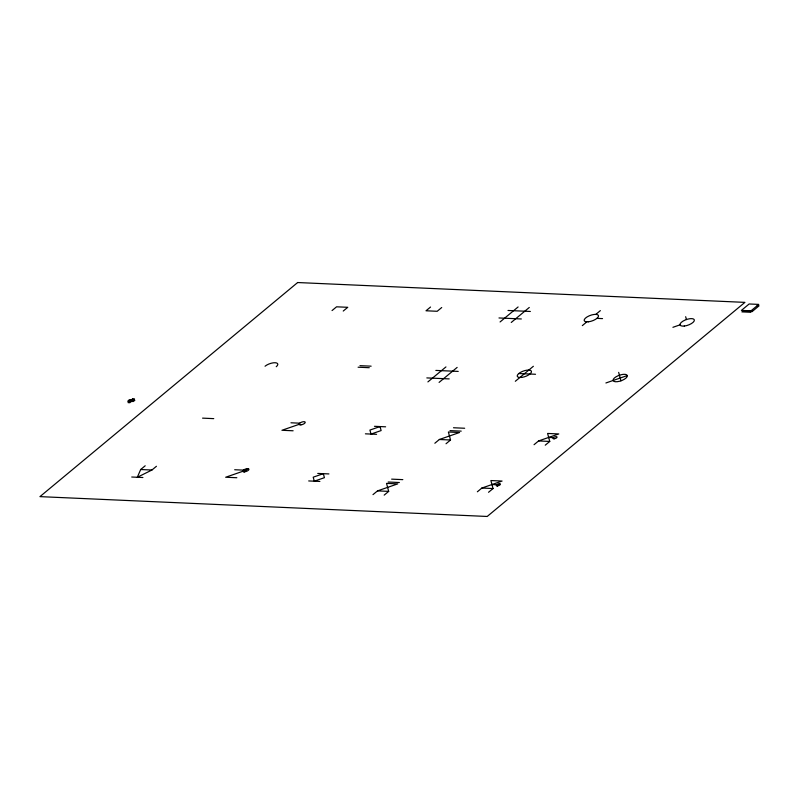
<?xml version="1.0" encoding="UTF-8"?>
<svg xmlns="http://www.w3.org/2000/svg" width="799" height="799" viewBox="0 0 799 799"><rect width="100%" height="100%" fill="white"/><g stroke="black" fill="none" stroke-linecap="round" stroke-linejoin="round"><path stroke-width="1.2" d="M145.198 465.777L140.684 469.522L137.318 477.263L151.93 470.022L156.444 466.276M129.498 401.338L131.016 400.079M332.054 310.561L336.569 306.816L347.755 307.305L343.24 311.051M430.531 307.036L426.017 310.781L437.203 311.28L441.717 307.525M243.935 471.849L247.8 468.633M427.904 381.902L445.952 366.921M500.064 321.957L518.102 306.966M439.09 382.401L457.138 367.41M511.25 322.456L529.288 307.465M372.993 494.631L377.508 490.886L397.712 483.884L386.526 483.385L388.694 491.375L384.179 495.12M434.846 443.245L439.35 439.5L459.555 432.499L448.379 431.999L450.536 439.999L446.032 443.745M515.325 381.273L533.372 366.282M582.331 325.612L586.836 321.857M595.864 314.367L600.369 310.621M477.353 491.794L481.867 488.039L502.072 481.048L490.886 480.549L493.053 488.539L488.539 492.284M534.062 444.693L538.576 440.938L558.781 433.947L547.595 433.448L549.762 441.438L545.248 445.183M497.068 485.902L499.655 483.755M299.076 424.349L281.937 430.281L293.123 430.781M672.908 327.31L680.049 324.843M605.902 382.981L627.285 375.57A7.511 2.896 -19.8 0 0 615.979 376.828A7.511 2.896 -19.8 0 0 617.297 381.692A7.511 2.896 -19.8 0 0 627.285 375.57M757.132 305.747L759.05 305.827L752.039 311.65L750.121 311.57L758.73 304.399L749.142 303.98L741.412 310.402L751 310.821M508.004 310.471L530.366 311.46M596.943 318.362L602.536 318.611M498.976 317.962L521.347 318.961M359.95 365.672L371.136 366.172M518.791 373.533L535.53 374.272M435.845 370.416L458.217 371.405M358.092 367.21L369.278 367.71M426.826 377.907L449.198 378.906M453.492 427.755L464.668 428.254M202.566 418.137L213.752 418.636M374.451 426.316L385.627 426.816M290.956 422.791L299.745 423.18M450.027 430.631L461.213 431.13M548.683 437.443L553.397 437.652M538.576 440.938L549.762 441.438M365.413 433.827L376.589 434.326M439.35 439.5L450.536 439.999M234.686 469.742L245.862 470.241L225.658 477.243L236.844 477.732M317.732 473.427L328.918 473.927M391.64 479.14L402.826 479.64M491.964 484.544L497.557 484.793M140.684 469.522L151.93 470.022M388.174 482.017L399.36 482.516M481.867 488.039L493.053 488.539M308.694 480.938L319.88 481.437M131.725 477.023L142.911 477.512M377.508 490.886L388.694 491.375M685.662 316.714L686.431 319.54M618.666 372.384L620.953 380.833M265.048 366.222A7.571 2.926 -19.8 0 1 275.156 362.726A7.571 2.926 -19.8 0 1 276.244 366.721M129.208 399.999L127.69 401.258L133.333 401.507L134.851 400.249L129.208 399.999M132.674 398.801L128.07 402.626L129.867 402.706L134.472 398.881L132.674 398.801M297.647 282.536L39.95 496.628L487.21 516.464L744.908 302.372L297.647 282.536M743.47 310.601L741.921 311.88L750.311 312.249L751.859 310.971L743.47 310.601M380.034 426.566L369.917 430.072L371.006 434.077L381.123 430.571L380.034 426.566M323.325 473.677L313.208 477.183L314.287 481.188L324.414 477.682L323.325 473.677M244.564 471.829A3.246 1.248 -19.8 0 0 248.938 469.203A3.246 1.248 -19.8 0 0 244.095 469.692A3.246 1.248 -19.8 0 0 244.564 471.829M300.893 424.868A3.246 1.248 -19.8 0 0 305.208 422.222A3.246 1.248 -19.8 0 0 300.324 422.761A3.246 1.248 -19.8 0 0 300.893 424.868M521.577 377.428A7.511 2.896 -19.8 0 0 531.435 371.265A7.511 2.896 -19.8 0 0 520.039 372.644A7.511 2.896 -19.8 0 0 521.577 377.428M588.444 321.797A7.561 2.916 -19.8 0 0 598.491 315.645A7.561 2.916 -19.8 0 0 587.115 316.903A7.561 2.916 -19.8 0 0 588.444 321.797M497.497 485.882A2.167 0.839 -19.8 0 0 500.404 484.134A2.167 0.839 -19.8 0 0 497.178 484.464A2.167 0.839 -19.8 0 0 497.497 485.882M554.166 438.781A2.167 0.839 -19.8 0 0 557.043 437.013A2.167 0.839 -19.8 0 0 553.787 437.373A2.167 0.839 -19.8 0 0 554.166 438.781M684.284 326.052A7.561 2.916 -19.8 0 0 694.331 319.89A7.561 2.916 -19.8 0 0 682.955 321.158A7.561 2.916 -19.8 0 0 684.284 326.052"/></g></svg>
